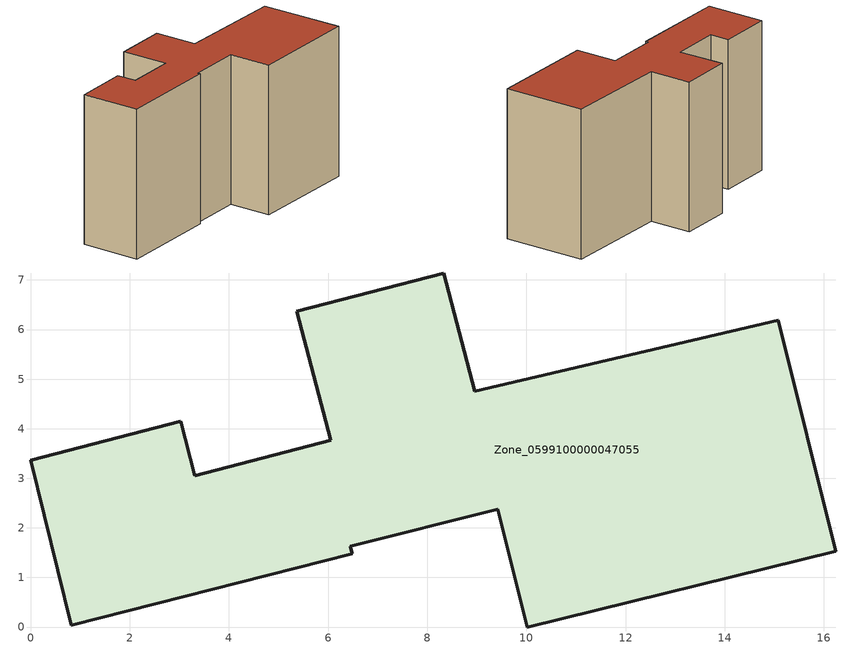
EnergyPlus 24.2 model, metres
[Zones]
Zone_0599100000047055
 floor ground (C_G): 15.08,6.19 16.24,1.53 10.02,0 9.42,2.38 6.45,1.63 6.49,1.48 0.82,0.04 0,3.36 3.03,4.15 3.31,3.05 6.05,3.77 5.37,6.37 8.33,7.14 8.96,4.76 z0
 wall outside (C_F): 0.82,0.04 6.49,1.48 6.45,1.63 9.42,2.38 10.02,0 16.24,1.53 15.08,6.19 8.96,4.76 8.33,7.14 5.37,6.37 6.05,3.77 3.31,3.05 3.03,4.15 0,3.36 0.82,0.04 z0:8.64
 roof outside (C_R): 15.08,6.19 8.96,4.76 8.33,7.14 5.37,6.37 6.05,3.77 3.31,3.05 3.03,4.15 0,3.36 0.82,0.04 6.49,1.48 6.45,1.63 9.42,2.38 10.02,0 16.24,1.53 z8.64
[BUILDING]
Pand.0599100000047055: North Axis=0; Terrain=City; Loads Convergence Tolerance Value=0.04; Temperature Convergence Tolerance Value=0.4; Solar Distribution=FullExterior; Maximum Number of Warmup Days=25; Minimum Number of Warmup Days=1
[Site:Location]
Rotterdam.The.Hague.AP_ZH_NLD Design_Conditions: Latitude=51.96; Longitude=4.45; Time Zone=1; Elevation=-4.5
[SITE:GROUNDTEMPERATURE:BUILDINGSURFACE]
18, 18, 18, 18, 18, 18, 18, 18, 18, 18, 18, 18
[MATERIAL] Thermal Absorptance=0.9; Solar Absorptance=0.7; Visible Absorptance=0.7
Name | Roughness | Thickness | Conductivity | Density | Specific Heat
G.TI.1965-1974 | MediumSmooth | 0.15 | 0.882353 | 540 | 1210
F.TI.1965-1974 | Rough | 0.3 | 0.697674 | 1920 | 840
R.TI.1965-1974 | MediumRough | 0.2 | 0.232558 | 1500 | 1000
[CONSTRUCTION]
C_G: G.TI.1965-1974
C_F: F.TI.1965-1974
C_R: R.TI.1965-1974
[ZONE]
Zone_0599100000047055: Type=1; Multiplier=1; Ceiling Height=Autocalculate; Volume=Autocalculate; Floor Area=autocalculate; Part of Total Floor Area=Yes
[ZONEINFILTRATION:DESIGNFLOWRATE]
Infil_Zone_0599100000047055: Zone or ZoneList or Space or SpaceList=Zone_0599100000047055; Schedule=AlwaysOn; Design Flow Rate Calculation Method=Flow/Area; Flow Rate per Floor Area=0.003; Constant Term Coefficient=1; Temperature Term Coefficient=0; Velocity Term Coefficient=0; Velocity Squared Term Coefficient=0
[HVACTEMPLATE:ZONE:IDEALLOADSAIRSYSTEM]
Zone_0599100000047055: Maximum Heating Supply Air Temperature=50; Minimum Cooling Supply Air Temperature=13; Maximum Heating Supply Air Humidity Ratio=0.0156; Minimum Cooling Supply Air Humidity Ratio=0.0077; Heating Limit=NoLimit; Cooling Limit=NoLimit; Dehumidification Control Type=ConstantSensibleHeatRatio; Cooling Sensible Heat Ratio=0.7; Dehumidification Setpoint=60; Humidification Control Type=None; Humidification Setpoint=30; Outdoor Air Method=None; Outdoor Air Flow Rate per Person=0.00944; Outdoor Air Flow Rate per Zone Floor Area=0; Outdoor Air Flow Rate per Zone=0; Demand Controlled Ventilation Type=None; Outdoor Air Economizer Type=NoEconomizer; Heat Recovery Type=None; Sensible Heat Recovery Effectiveness=0.7; Latent Heat Recovery Effectiveness=0.65
[ZONECONTROL:THERMOSTAT]
ThermostatControl_Zone_0599100000047055: Zone or ZoneList=Zone_0599100000047055; Control Type Schedule=DualSetpointControlType; Control 1=Thermostat_Zone_0599100000047055; Temperature Difference Between Cutout And Setpoint=0
[THERMOSTATSETPOINT:DUALSETPOINT]
Thermostat_Zone_0599100000047055: Heating Setpoint Temperature Schedule=HeatingSetpoint_Zone_0599100000047055; Cooling Setpoint Temperature Schedule=CoolingSetpoint_Zone_0599100000047055
[SCHEDULE:COMPACT]
HeatingSetpoint_Zone_0599100000047055: Through: 12/31, For: AllDays, Until: 24:00, 21
CoolingSetpoint_Zone_0599100000047055: Through: 12/31, For: AllDays, Until: 24:00, 24
DualSetpointControlType: Through: 12/31, For: AllDays, Until: 24:00, 4
AlwaysOn: Through: 12/31, For: AllDays, Until: 24:00, 1
